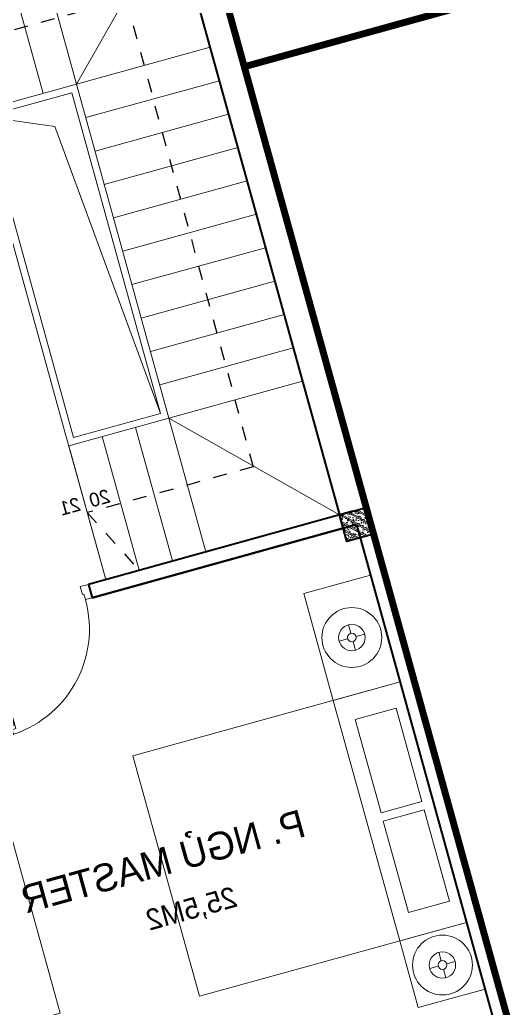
# Model space of a CAD drawing. Header units: metres. Extents: x 568332 to 569219, y 2065964 to 2066430.
# Drawn here: x 568528.39 to 568531.91, y 2066375.69 to 2066382.82 of the extents above; entities that cross this region are included whole.
import ezdxf

# ---------------------------------------------------------------- set-up
doc = ezdxf.new("R2010")
doc.units = ezdxf.units.M
for name, pattern in [('$AUDIT_BAD_LTYPE2', [0]), ('DASHDOT2', [0.5, 0.25, -0.125, 0, -0.125]), ('HIDDEN', [0.375, 0.25, -0.125])]:
    doc.linetypes.add(name, pattern=pattern)
doc.layers.get('0').update_dxf_attribs({"linetype": 'CONTINUOUS'})
for name, color, linetype, lineweight in [('-CONCRETE', 1, 'CONTINUOUS', 35), ('-DIM', 9, 'CONTINUOUS', 13), ('-DOOR', 137, 'CONTINUOUS', 9), ('-FURNITURE', 46, 'CONTINUOUS', 9), ('-HATCH', 8, 'CONTINUOUS', 5), ('-LINE1', 7, 'CONTINUOUS', 18), ('-STEEL1', 1, 'CONTINUOUS', 35), ('-TEXT', 7, 'CONTINUOUS', 15), ('-WALL', 4, 'CONTINUOUS', 35), ('TEXT25', 2, 'CONTINUOUS', 13)]:
    doc.layers.add(name, color=color, linetype=linetype, lineweight=lineweight)
doc.layers.add('-RANH GIOI LO DAT', color=12, linetype='CONTINUOUS')
doc.layers.add('1-NETMANH', color=8, linetype='CONTINUOUS')
doc.styles.add('SVN_AVO_thuong', font='')
doc.styles.add('T1', font='', dxfattribs={"height": 200})
doc.styles.add('vnavanth', font='', dxfattribs={"width": 0.8})
doc.styles.get('SVN_AVO_thuong').set_extended_font_data('SVN-Avo')
doc.styles.get('T1').set_extended_font_data('VNgeometric Light')
doc.styles.get('vnavanth').set_extended_font_data('.VnAvantH')

# ---------------------------------------------------------------- blocks, each defined once
blk = doc.blocks.new('M32-T3')
at = {"layer": '-RANH GIOI LO DAT', "linetype": 'HIDDEN', "ltscale": 10, "const_width": 50}
blk.add_lwpolyline([(199451.4178575455, -1036598.047237429), (205466.3236621032, -1036132.558427745), (205466.3236621025, -1016255.591068573), (194466.3236619882, -1016255.591068438), (194466.3236616741, -1031983.839740519)], close=True, dxfattribs=at)
blk = doc.blocks.new('M33-T3')
at = {"layer": '-RANH GIOI LO DAT', "linetype": 'HIDDEN', "ltscale": 10, "const_width": 50}
blk.add_lwpolyline([(203876.571708693, -1102080.35633725), (203876.5717087883, -1082899.891869968), (194876.5717094397, -1082899.891870038), (194876.5717094397, -1102776.859229435)], close=True, dxfattribs=at)
blk = doc.blocks.new('1800X2000')
at = {"layer": '-FURNITURE'}
blk.add_line((325497.3064970744, 17765.29446492715), (325497.3064973904, 19565.2944651944), dxfattribs=at)
for points in [[(323997.3057774993, 19565.2944651944), (325997.3064971831, 19565.2944651944), (325997.3064971831, 17765.29446484288), (323997.3057774993, 17765.29446484288)], [(325612.9490047574, 19390.79434491032), (325919.0064973457, 19390.79434491032), (325919.0064973457, 18691.29434485664), (325612.9490047574, 18691.29434485664)], [(325612.9490046239, 18629.79434491026), (325919.0064972151, 18629.79434491026), (325919.0064972151, 17946.79434485664), (325612.9490046239, 17946.79434485664)]]:
    blk.add_lwpolyline(points, close=True, dxfattribs=at)
blk = doc.blocks.new('A$C38b1dc06')
at = {"layer": '-LINE1'}
for p, q in [((1749.854677429888, 4156.179725173817), (0.3015751927741803, 4156.179725173817)), ((1000.281453303236, 3156.179725173817), (0.3015751927741803, 4156.179725173817)), ((0.3015751927741803, 4156.179725173817), (0.3015751919010654, -343.8202748260228)), ((1000.281453303236, 4156.179725173824), (1000.281453303236, 3156.179725173824)), ((1250.139194678806, 3156.179725173824), (1250.139194678806, 4156.179725173824)), ((1250.139194678806, 4156.179725173824), (1250.139194678806, 3156.179725173824)), ((1499.996936054376, 3156.179725173824), (1499.996936054376, 4156.179725173824)), ((1499.996936054376, 4156.179725173824), (1499.996936054318, 3156.179725173832)), ((1749.854677429888, 3156.179725173824), (1749.854677429888, 4156.179725173824)), ((1749.854677429888, 4156.179725173817), (1749.85467742983, 3106.179725173817)), ((1000.281453302305, 656.1797251739335), (1000.281453303236, 3156.179725173817)), ((1000.281453303236, 3156.179725173817), (1749.85467742983, 3156.179725173817)), ((1050.281453303003, 706.1797251739772), (1050.281453303236, 3106.179725173817)), ((1050.281453303236, 3106.179725173817), (1699.854677429801, 3106.179725173817)), ((1233.300401159795, 2905.148311595723), (1699.854677429801, 3106.179725173817)), ((1699.854677428928, 706.1797251739772), (1699.854677429801, 3106.179725173817)), ((1749.854677429597, 706.179725173999), (1749.85467742983, 3106.179725173839)), ((1050.281453303003, 706.1797251739772), (1233.300401159795, 2905.148311595723)), ((1000.281453303236, 656.1797251739772), (1749.85467742983, 656.1797251739772)), ((1000.281453303236, -343.8202748260228), (1000.281453303236, 656.1797251739772)), ((1050.281453303003, 706.1797251739772), (1699.854677428928, 706.1797251739772)), ((1250.139194678806, 656.1797251739772), (1250.139194678806, -343.8202748260228)), ((1250.139194678806, -343.8202748260228), (1250.139194678806, 656.1797251739772)), ((1499.996936054376, 656.1797251739772), (1499.996936054376, -343.8202748260228)), ((1499.996936054376, -343.8202748260228), (1499.996936054318, 656.1797251739699)), ((1749.854677429888, -343.8202748260228), (1749.85467742983, 706.1797251739772)), ((1749.854677429888, 656.1797251739772), (1749.854677429888, -343.8202748260228)), ((1749.854677429888, -343.8202748260228), (0.3015751919010654, -343.8202748260228))]:
    blk.add_line(p, q, dxfattribs=at)
at = {"layer": '-LINE1', "lineweight": 18}
for p, q in [((1000.281453303236, 3156.179725173817), (0.2521035463432781, 3156.179725173817)), ((1000.281453303003, 2906.17972517389), (0.2521035461104475, 2906.17972517389)), ((1000.281453303469, 2656.17972517389), (0.2521035465761088, 2656.17972517389)), ((1000.281453303469, 2406.17972517389), (0.2521035465761088, 2406.17972517389)), ((1000.281453303469, 2156.179725173904), (0.2521035465761088, 2156.179725173904)), ((1000.281453303469, 1906.179725173904), (0.2521035465761088, 1906.179725173904)), ((1000.281453303469, 1656.179725173904), (0.2521035465761088, 1656.179725173904)), ((1000.28145330277, 1406.179725173904), (0.2521035458776169, 1406.179725173904)), ((1000.281453303236, 1156.179725173904), (0.2521035463432781, 1156.179725173904)), ((1000.28145330277, 906.1797251739044), (0.2521035458776169, 906.1797251739044)), ((1000.281453303236, 656.1797251739772), (0.2521035463432781, 656.1797251739772)), ((1000.281453303236, 656.1797251739772), (0.3015751859056763, -343.82027482595))]:
    blk.add_line(p, q, dxfattribs=at)
at = {"layer": '1-NETMANH', "linetype": 'DASHDOT2'}
blk.add_lwpolyline([(1327.325072003063, 3656.419923450812), (492.458725621982, 3656.419923450812), (508.0748312271317, 155.2632639587246), (508.0748312271317, 155.2632639587246), (1749.854677429888, 156.1797251739772), (1499.996936054376, -343.8202748260228)], dxfattribs=at)
at = {"layer": '-TEXT', "color": 2, "style": 'vnavanth'}
for s, p in [('2', (1346.818775833643, 3603.914582017329)), ('1', (1596.676517209155, 3603.914582017329)), ('20', (1562.294563305157, 183.5576658285718)), ('21', (1783.476825895079, 183.5576658285718))]:
    blk.add_text(s, height=99.97959496000885, dxfattribs=at).set_placement(p)
blk = doc.blocks.new('*U149')
at = {"linetype": '$AUDIT_BAD_LTYPE2'}
for p, q in [((70, 100), (70, 699.9999999999982)), ((90, 699.9999999999982), (90, 100))]:
    blk.add_line(p, q, dxfattribs=at)
for points in [[(50, 699.9999999999982), (90, 699.9999999999982), (90, 799.9999999999982), (50, 799.9999999999982), (50, 699.9999999999982)], [(50, 702.9059272893337), (50, 100)], [(50, 100), (90, 100), (90, 0), (50, 0), (50, 100)]]:
    blk.add_lwpolyline(points)
for points in [[(118.2698876160139, 594.5156181119073), (118.2698876160139, 764.1349438079906), (90, 764.1349438079906), (90, 735.8650561920058), (112.6159100928053, 735.8650561920058), (112.6159100928053, 594.5156181119073)], [(0, 0), (50, 0), (50, -40), (60, -40), (60, -99.99999999999272), (0, -99.99999999999272)], [(899.9999999999982, 1.3252863207713e-28), (849.9999999999982, 1.3252863207713e-28), (849.9999999999982, -40.00000000000001), (839.9999999999982, -40.00000000000001), (839.9999999999982, -99.99999999999272), (899.9999999999982, -99.99999999999272)]]:
    blk.add_lwpolyline(points, close=True)
at = {"linetype": '$AUDIT_BAD_LTYPE2', "ltscale": 0.3}
blk.add_arc((50, 0), 799.9999999999982, 0, 90, dxfattribs=at)
blk = doc.blocks.new('12PLMP12')
at = {"color": 0, "linetype": 'ByBlock'}
for p, q in [((0, 1.25), (0, 3.75)), ((-1.25, 0), (-3.75, 0)), ((1.25, 0), (3.75, 0)), ((0, -1.25), (0, -3.75))]:
    blk.add_line(p, q, dxfattribs=at)
for radius in [8.5, 3.75, 1.25]:
    blk.add_circle((0, 0), radius, dxfattribs=at)
blk = doc.blocks.new('18x35')
at = {"layer": '-HATCH'}
h = blk.add_hatch(dxfattribs=at)
h.set_pattern_fill('CHAU-01', color=256, scale=10, angle=-1.272221872585407e-14, pattern_type=2)
h.set_pattern_definition([(49.99999999999999, (0, 0), (71.72601826007535, -6.275213498259527), [7.5, -82.5]), (355, (0, 0), (-13.87513336129999, 75.21921337000119), [6, -66]), (100.4514, (5.977167999997619, -0.5229339999999638), (57.85093817140217, 68.94395420609534), [6.374019000000001, -70.1142112]), (46.18419999999998, (0, 20), (106.7241048625644, -16.55190143290183), [11.25, -123.75]), (96.63559999999998, (8.89367449999554, 18.62066930000003), (93.46627055487036, 97.41178709004416), [9.561028799999994, -105.1713]), (351.1842, (0, 20), (93.46619451336275, 97.41186009253245), [9, -99]), (20.99999999999998, (10, 15), (59.69070521184616, -40.2618890665339), [7.5, -82.5]), (326.0000000000001, (10, 15), (24.33153319215819, 72.5150045046853), [6, -66]), (71.45139999999999, (14.97422329999972, 11.64483940000002), (84.022262858149, 32.25304967099522), [6.374019000000001, -70.1142112]), (37.49999999999998, (0, 0), (1.215985531729074, 33.28938538313115), [0, -65.19999999999999, 0, -67, 0, -66.25]), (7.499999999999987, (0, 0), (26.30695374421487, 39.44117118823602), [0, -38.2, 0, -63.7, 0, -25.25]), (327.5, (-22.30000000000291, 0), (53.3822436172409, -2.255487173437988), [0, -25, 0, -78, 0, -103.5]), (317.5, (-32.30000000000291, 0), (58.31861693423862, 10.01049823323176), [0, -32.5, 0, -51.8, 0, -73.5]), (44.99999999999999, (0, 0), (-30.05203820042826, 30.05203820042828), []), (44.99999999999999, (0, 12.25), (-30.05203820042826, 30.05203820042828), [])])
h.paths.add_polyline_path([(96508.03118051568, 47993.04977023201), (96508.03118051568, 47793.04977023201), (96708.03118051568, 47793.04977023201), (96708.03118051568, 47993.04977023201)])
at = {"layer": '-STEEL1'}
blk.add_lwpolyline([(96508.03118051568, 47793.04977023201), (96708.03118051568, 47793.04977023201), (96708.03118051568, 47993.04977023201), (96508.03118051568, 47993.04977023201)], close=True, dxfattribs=at)
blk = doc.blocks.new('M1-T3')
at = {"layer": '-CONCRETE', "color": 1, "linetype": 'HIDDEN', "ltscale": 10, "const_width": 50}
blk.add_lwpolyline([(191581.7177010371, 50951.98888872014), (197581.6939540912, 50951.98888872005), (197581.7429788466, 30952.01227472891), (191581.7667257926, 30952.01227472891)], close=True, dxfattribs=at)
at = {"layer": '-FURNITURE'}
for points in [[(191681.7741045014, 38173.00999124891), (191681.7741042516, 37373.00999155593), (192181.7741042516, 37373.00999146821), (192181.7741045014, 38173.00999116119)], [(194681.7205236096, 35723.31565793003), (194681.7205241179, 37223.0400445753), (195081.7211170742, 37223.04004450516), (195081.7211165659, 35723.31565785989)], [(191681.7741045014, 35072.99689957102), (191681.7741042516, 35573.00999050272), (192181.7741042516, 35573.00999059044), (192181.7741045014, 35072.99689965874)]]:
    blk.add_lwpolyline(points, close=True, dxfattribs=at)
at = {"layer": '-LINE1', "lineweight": 18}
blk.add_lwpolyline([(191581.7411493842, 50951.93153578669), (197581.7174024383, 50951.9315357866), (197581.7664271937, 30951.95492153367), (191581.7901741396, 30951.95492153367)], close=True, dxfattribs=at)
at = {"layer": '-WALL'}
for p, q in [((191581.8478786649, 33951.64109416441), (191581.8478786809, 43452.06833831834)), ((191781.7713520215, 43152.19966598263), (191781.7713520146, 38651.57990947187)), ((191681.7713520146, 38651.57990947187), (193661.6154890714, 38651.5799091824)), ((193661.6154890714, 38651.5799091824), (193661.6154890888, 38551.57990847524)), ((191681.7713520213, 38551.57990918959), (193661.6054847538, 38551.57990918665)), ((193661.6154890888, 38551.57990847524), (191681.7713520145, 38551.57990947185)), ((191681.7713520145, 38551.57990947185), (191681.7713520063, 34151.64109416441))]:
    blk.add_line(p, q, dxfattribs=at)
at = {"layer": '-DIM', "xscale": -1, "rotation": 359.9999999899488}
blk.add_blockref('1800X2000', (517679.0805978934, 17807.71546917277), dxfattribs=at)
at = {"layer": '-DOOR', "rotation": 180}
blk.add_blockref('*U149', (194561.6154890744, 38551.57990773158), dxfattribs=at)
at = {"layer": '-FURNITURE', "extrusion": (0, 0, -1), "xscale": 25.40000000037255, "yscale": 25.40000000037255, "zscale": -25.40000000037254, "rotation": 270}
blk.add_blockref('12PLMP12', (-191931.7741045014, 37774.97119640092), dxfattribs=at)
at = {"layer": '-FURNITURE', "xscale": 25.40000000083849, "yscale": 25.40000000083849, "zscale": 25.40000000083849, "rotation": 90.00000002731056}
blk.add_blockref('12PLMP12', (191931.7741051086, 35323.00344510305), dxfattribs=at)
at = {"layer": '-LINE1'}
blk.add_blockref('A$C38b1dc06', (191781.4697768292, 38996.0199408084), dxfattribs=at)
at = {"layer": '-STEEL1'}
blk.add_blockref('18x35', (95073.7148716847, -9341.6697699365), dxfattribs=at)
at = {"layer": 'TEXT25'}
for s, height, style, p in [('P. NGỦ MASTER', 200, 'SVN_AVO_thuong', (192621.570448234, 36481.60854423103)), ('25,5M2', 150, 'T1', (193234.4457796413, 36125.0946725254))]:
    blk.add_text(s, height=height, rotation=359.9999999899488, dxfattribs=dict(at, style=style)).set_placement(p)

msp = doc.modelspace()

# ---------------------------------------------------------------- block references
at = {"layer": '-DIM', "xscale": 0.001, "yscale": 0.001, "zscale": 0.001, "rotation": 105.4590240808033}
msp.add_blockref('M32-T3', (567605.2885759645, 2065913.567334296), dxfattribs=at)

# ---------------------------------------------------------------- next in the draw order: block references
at = {"layer": '-DIM', "xscale": 0.001, "yscale": 0.001, "zscale": 0.001, "rotation": 105.4590240743158}
msp.add_blockref('M33-T3', (567538.2326881108, 2065906.009981228), dxfattribs=at)

# ---------------------------------------------------------------- next in the draw order: block references
at = {"layer": '-DIM', "xscale": -0.001, "yscale": 0.001, "zscale": 0.001, "rotation": 15.45900309534941}
msp.add_blockref('M1-T3', (568725.8434435407, 2066393.114172314), dxfattribs=at)

doc.saveas('drawing.dxf')
